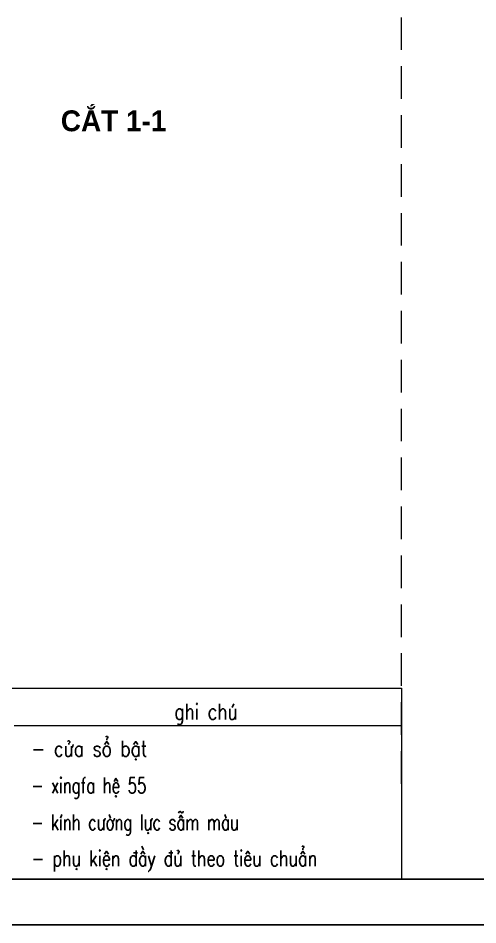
# Model space of a CAD drawing. Header units: millimetres. Extents: x 1336014 to 2939047, y -333549 to -60566.
# Drawn here: x 1470074 to 1471836, y -219540 to -216065 of the extents above; entities that cross this region are included whole.
import ezdxf
from ezdxf.enums import TextEntityAlignment as Align

# ---------------------------------------------------------------- set-up
doc = ezdxf.new("R2010")
doc.units = ezdxf.units.MM
doc.header["$MEASUREMENT"] = 0
doc.linetypes.add('$1$HIDDEN', pattern=[0.375, 0.25, -0.125])
for name, color, linetype, lineweight in [('05.Text', 253, 'Continuous', 18), ('11.Khung bo', 32, 'Continuous', 50), ('12.Khung', 36, 'Continuous', 25), ('Cycad-DIM', 7, 'Continuous', 13), ('Thay', 253, 'Continuous', 9)]:
    doc.layers.add(name, color=color, linetype=linetype, lineweight=lineweight)
doc.layers.add('Tpl_Bound', color=1, linetype='Continuous', plot=False)
doc.layers.add('VNCC-Ar-Text', color=6, linetype='Continuous')
doc.styles.add('AVANH-B', font='')
doc.styles.add('VNSIMLI', font='VNSIMLI.shx', dxfattribs={"width": 0.6})
doc.styles.get('AVANH-B').set_extended_font_data('.VnAvantH', bold=True)

# ---------------------------------------------------------------- blocks, each defined once
blk = doc.blocks.new('100')
at = {"layer": '11.Khung bo', "const_width": 26.7}
blk.add_lwpolyline([(1860913, -945240), (1860913, -916940), (1896063, -916940), (1896063, -945240)], close=True, dxfattribs=at)
blk.add_lwpolyline([(1860913, -945240), (1860913, -916940), (1896063, -916940), (1896063, -945240)], close=True, dxfattribs=at)
blk.add_lwpolyline([(1860913, -945240), (1860913, -916940), (1896063, -916940), (1896063, -945240)], close=True, dxfattribs=at)
at = {"layer": '12.Khung'}
blk.add_lwpolyline([(1901579, -945940), (1901579, -916240), (1859580, -916240), (1859580, -945940)], close=True, dxfattribs=at)
blk.add_lwpolyline([(1901579, -945940), (1901579, -916240), (1859580, -916240), (1859580, -945940)], close=True, dxfattribs=at)
blk.add_lwpolyline([(1901579, -945940), (1901579, -916240), (1859580, -916240), (1859580, -945940)], close=True, dxfattribs=at)

msp = doc.modelspace()

# ---------------------------------------------------------------- linework, layer by layer
at = {"layer": '05.Text', "color": 6, "linetype": '$1$HIDDEN', "ltscale": 500}
msp.add_line((1471543.1, -218999.6), (1471543.1, -212290.5), dxfattribs=at)
at = {"layer": 'Thay'}
for p, q in [((1471543.1, -218633.8), (1471543.1, -219365.4)), ((1471543.1, -218633.8), (1471543.1, -219365.4)), ((1471543.1, -218777.1), (1470059.5, -218777.1))]:
    msp.add_line(p, q, dxfattribs=at)
msp.add_lwpolyline([(1468168.9, -218633.8), (1471543.1, -218633.8), (1471543.1, -219365.4), (1468168.9, -219365.4)], close=True, dxfattribs=at)
at = {"layer": 'Tpl_Bound', "color": 1}
msp.add_lwpolyline([(1466595.8, -219540.4), (1466595.8, -212115.5), (1477095.7, -212115.5), (1477095.7, -219540.4)], close=True, dxfattribs=at)

# ---------------------------------------------------------------- block references
at = {"layer": '05.Text', "xscale": 0.25, "yscale": 0.25, "zscale": 0.25}
msp.add_blockref('100', (1001700.9, 16944.5), dxfattribs=at)

# ---------------------------------------------------------------- texts
at = {"layer": 'Cycad-DIM', "style": 'AVANH-B'}
msp.add_text('c¾t 1-1', height=80, dxfattribs=at).set_placement((1470238.1, -216498.6))
at = {"layer": 'VNCC-Ar-Text', "style": 'VNSIMLI', "width": 0.8}
msp.add_text('ghi chó', height=60, dxfattribs=at).set_placement((1470794.7, -218753), align=Align.CENTER)
at = {"layer": 'VNCC-Ar-Text', "style": 'VNSIMLI'}
for s, width, p in [('- cöa sæ bËt ', 0.8, (1470125.2, -218895.1)), ('- xingfa hÖ 55', 0.7, (1470125.2, -219036.2)), ('- kÝnh c\xadêng lùc sÉm mµu', 0.7, (1470125.2, -219177.2)), ('- phô kiÖn ®Çy ®ñ theo tiªu chuÈn', 0.75, (1470125.2, -219315.3))]:
    msp.add_text(s, height=60, dxfattribs=dict(at, width=width)).set_placement(p)

doc.saveas('drawing.dxf')
